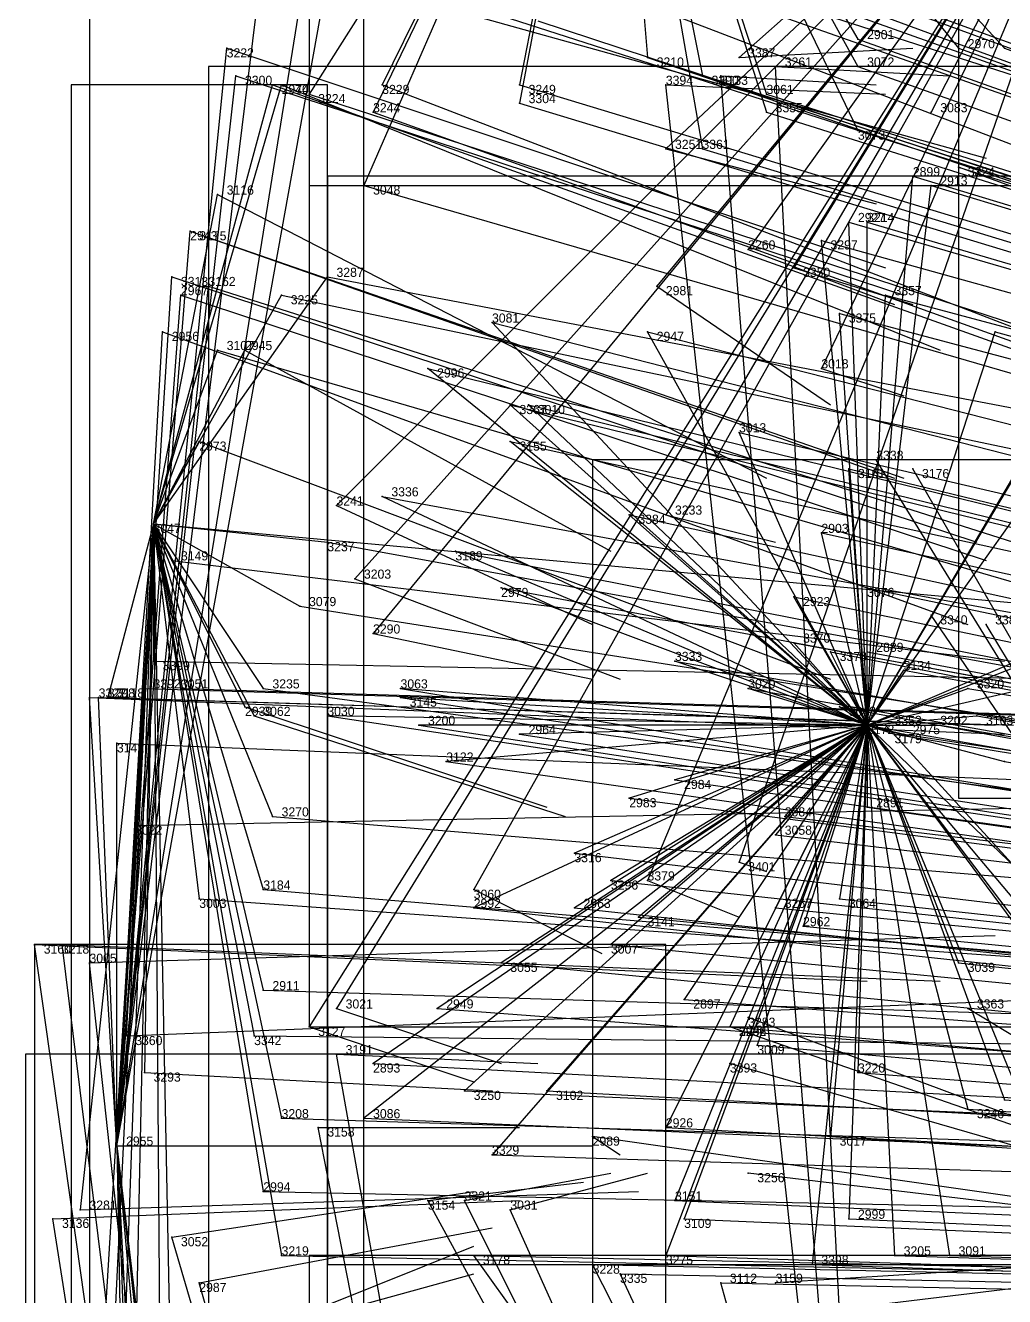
# Model space of a CAD drawing. Extents: x -0.5 to 0.59, y -0.5 to 0.59.
# Drawn here: x -0.499 to -0.392, y 0.0045 to 0.1435 of the extents above; entities that cross this region are included whole.
import ezdxf

# ---------------------------------------------------------------- set-up
doc = ezdxf.new("R2010")
doc.units = 0
for name, color, linetype in [('Clients', 3, 'CONTINUOUS'), ('Facilities', 3, 'CONTINUOUS'), ('Facilities_lines', 3, 'CONTINUOUS'), ('Min_max_boxes', 1, 'CONTINUOUS'), ('Normals', 1, 'CONTINUOUS'), ('Source_points', 5, 'CONTINUOUS'), ('Text', 3, 'CONTINUOUS')]:
    doc.layers.add(name, color=color, linetype=linetype)

msp = doc.modelspace()

# ---------------------------------------------------------------- linework, layer by layer
at = {"layer": 'Clients', "color": 5}
for p in [(-0.408, 0.142, -1.08), (-0.477, 0.141, -1.244), (-0.397, 0.141, -1.053), (-0.392, 0.141, -1.04), (-0.431, 0.14, -1.133), (-0.421, 0.14, -1.25), (-0.417, 0.139, -1.25), (-0.408, 0.139, -1.078), (-0.476, 0.138, -1.238), (-0.425, 0.138, -1.116), (-0.423, 0.138, -1.25), (-0.472, 0.137, -1.228), (-0.471, 0.137, -1.227), (-0.46, 0.137, -1.201), (-0.445, 0.137, -1.163), (-0.429, 0.137, -1.25), (-0.468, 0.136, -1.217), (-0.445, 0.135, -1.163), (-0.418, 0.136, -1.1), (-0.461, 0.134, -1.201), (-0.418, 0.134, -1.097), (-0.4, 0.134, -1.25), (-0.408, 0.132, -1.072), (-0.429, 0.13, -1.25), (-0.425, 0.13, -1.111), (-0.397, 0.128, -1.042), (-0.402, 0.127, -1.054), (-0.462, 0.126, -1.196), (-0.4, 0.126, -1.049), (-0.478, 0.125, -1.234), (-0.481, 0.121, -1.24), (-0.481, 0.121, -1.239), (-0.409, 0.122, -1.067), (-0.407, 0.122, -1.063), (-0.412, 0.12, -1.072), (-0.42, 0.119, -1.25), (-0.415, 0.117, -1.25), (-0.483, 0.116, -1.242), (-0.466, 0.116, -1.2), (-0.482, 0.114, -1.239), (-0.479, 0.115, -1.232), (-0.471, 0.114, -1.211), (-0.43, 0.115, -1.25), (-0.405, 0.114, -1.051), (-0.41, 0.112, -1.062), (-0.484, 0.11, -1.24), (-0.448, 0.111, -1.155), (-0.431, 0.11, -1.112), (-0.393, 0.11, -1.02), (-0.478, 0.108, -1.225), (-0.475, 0.108, -1.25), (-0.455, 0.106, -1.168), (-0.412, 0.106, -1.25), (-0.446, 0.102, -1.143), (-0.444, 0.102, -1.138), (-0.421, 0.099, -1.082), (-0.48, 0.098, -1.25), (-0.446, 0.098, -1.14), (-0.406, 0.096, -1.25), (-0.409, 0.095, -1.048), (-0.402, 0.095, -1.25), (-0.46, 0.092, -1.172), (-0.465, 0.091, -1.25), (-0.433, 0.09, -1.105), (-0.429, 0.09, -1.25), (-0.412, 0.088, -1.054), (-0.466, 0.087, -1.186), (-0.483, 0.085, -1.25), (-0.452, 0.086, -1.151), (-0.463, 0.083, -1.25), (-0.447, 0.082, -1.137), (-0.415, 0.081, -1.057), (-0.407, 0.082, -1.038), (-0.469, 0.08, -1.189), (-0.4, 0.079, -1.25), (-0.394, 0.078, -1.25), (-0.461, 0.077, -1.25), (-0.415, 0.076, -1.055), (-0.485, 0.074, -1.226), (-0.428, 0.074, -1.087), (-0.411, 0.075, -1.044), (-0.407, 0.075, -1.035), (-0.403, 0.073, -1.025), (-0.486, 0.071, -1.228), (-0.482, 0.071, -1.219), (-0.473, 0.071, -1.195), (-0.458, 0.071, -1.159), (-0.42, 0.071, -1.066), (-0.396, 0.071, -1.005), (-0.492, 0.07, -1.243), (-0.491, 0.07, -1.239), (-0.49, 0.07, -1.25), (-0.458, 0.07, -1.157), (-0.475, 0.069, -1.25), (-0.41, 0.069, -1.039), (-0.474, 0.068, -1.25), (-0.466, 0.068, -1.177), (-0.456, 0.067, -1.151), (-0.405, 0.067, -1.25), (-0.399, 0.067, -1.012), (-0.395, 0.068, -1.001), (-0.445, 0.066, -1.124), (-0.404, 0.066, -1.023), (-0.403, 0.066, -1.02), (-0.489, 0.065, -1.234), (-0.453, 0.063, -1.144), (-0.392, 0.063, -0.993), (-0.428, 0.061, -1.08), (-0.433, 0.059, -1.093), (-0.472, 0.057, -1.188), (-0.416, 0.057, -1.05), (-0.407, 0.058, -1.027), (-0.487, 0.056, -1.226), (-0.417, 0.055, -1.051), (-0.439, 0.053, -1.105), (-0.421, 0.052, -1.25), (-0.473, 0.049, -1.19), (-0.45, 0.049, -1.25), (-0.435, 0.05, -1.095), (-0.431, 0.05, -1.25), (-0.48, 0.048, -1.206), (-0.41, 0.048, -1.031), (-0.45, 0.047, -1.132), (-0.439, 0.047, -1.103), (-0.432, 0.046, -1.085), (-0.417, 0.047, -1.049), (-0.414, 0.045, -1.042), (-0.498, 0.043, -1.25), (-0.495, 0.043, -1.243), (-0.435, 0.043, -1.094), (-0.492, 0.041, -1.235), (-0.447, 0.041, -1.122), (-0.397, 0.041, -0.996), (-0.473, 0.038, -1.186), (-0.427, 0.037, -1.071), (-0.465, 0.036, -1.25), (-0.454, 0.036, -1.138), (-0.42, 0.035, -1.25), (-0.396, 0.036, -1.25), (-0.468, 0.034, -1.25), (-0.422, 0.034, -1.057), (-0.422, 0.034, -1.25), (-0.488, 0.033, -1.223), (-0.474, 0.033, -1.189), (-0.419, 0.032, -1.052), (-0.465, 0.031, -1.25), (-0.461, 0.03, -1.155), (-0.422, 0.03, -1.25), (-0.486, 0.029, -1.25), (-0.408, 0.029, -1.024), (-0.451, 0.027, -1.128), (-0.442, 0.027, -1.107), (-0.392, 0.026, -0.983), (-0.471, 0.024, -1.18), (-0.462, 0.024, -1.156), (-0.396, 0.025, -0.991), (-0.467, 0.023, -1.25), (-0.429, 0.023, -1.074), (-0.437, 0.022, -1.25), (-0.411, 0.022, -1.028), (-0.448, 0.02, -1.122), (-0.42, 0.018, -1.25), (-0.473, 0.016, -1.184), (-0.493, 0.014, -1.25), (-0.455, 0.015, -1.25), (-0.451, 0.015, -1.25), (-0.446, 0.014, -1.25), (-0.428, 0.015, -1.071), (-0.496, 0.013, -1.25), (-0.427, 0.013, -1.069), (-0.409, 0.013, -1.023), (-0.483, 0.011, -1.25), (-0.471, 0.009, -1.178), (-0.45, 0.009, -1.124), (-0.429, 0.009, -1.073), (-0.404, 0.009, -1.009), (-0.398, 0.009, -0.994), (-0.437, 0.008, -1.093), (-0.434, 0.007, -1.086), (-0.413, 0.008, -1.032), (-0.48, 0.006, -1.25), (-0.423, 0.006, -1.057), (-0.417, 0.006, -1.25)]:
    msp.add_point(p, dxfattribs=at)
at = {"layer": 'Facilities', "color": 3}
for p in [(-0.485, 0.089, -1.233), (-0.407, 0.067, -1.032), (-0.489, 0.021, -1.25)]:
    msp.add_point(p, dxfattribs=at)
at = {"layer": 'Facilities_lines', "color": 3}
for p, q in [((-0.435, 0.188, -1.185), (-0.468, 0.136, -1.217)), ((-0.435, 0.188, -1.185), (-0.462, 0.126, -1.196)), ((-0.435, 0.188, -1.185), (-0.461, 0.134, -1.201)), ((-0.435, 0.188, -1.185), (-0.46, 0.137, -1.201)), ((-0.435, 0.188, -1.185), (-0.445, 0.137, -1.163)), ((-0.435, 0.188, -1.185), (-0.445, 0.135, -1.163)), ((-0.435, 0.188, -1.185), (-0.418, 0.136, -1.1)), ((-0.435, 0.188, -1.185), (-0.408, 0.139, -1.078)), ((-0.435, 0.188, -1.185), (-0.408, 0.132, -1.072)), ((-0.435, 0.188, -1.185), (-0.392, 0.141, -1.04)), ((-0.435, 0.188, -1.185), (-0.408, 0.142, -1.08)), ((-0.435, 0.188, -1.185), (-0.397, 0.141, -1.053)), ((-0.435, 0.188, -1.185), (-0.431, 0.14, -1.133)), ((-0.435, 0.188, -1.185), (-0.418, 0.134, -1.097)), ((-0.435, 0.188, -1.185), (-0.425, 0.13, -1.111)), ((-0.435, 0.188, -1.185), (-0.425, 0.138, -1.116)), ((-0.489, 0.021, -1.25), (-0.463, 0.183, -1.25)), ((-0.377, 0.179, -1.25), (-0.468, 0.034, -1.25)), ((-0.377, 0.179, -1.25), (-0.465, 0.036, -1.25)), ((-0.377, 0.179, -1.25), (-0.465, 0.091, -1.25)), ((-0.377, 0.179, -1.25), (-0.463, 0.083, -1.25)), ((-0.377, 0.179, -1.25), (-0.461, 0.077, -1.25)), ((-0.377, 0.179, -1.25), (-0.45, 0.049, -1.25)), ((-0.377, 0.179, -1.25), (-0.431, 0.05, -1.25)), ((-0.377, 0.179, -1.25), (-0.43, 0.115, -1.25)), ((-0.377, 0.179, -1.25), (-0.429, 0.09, -1.25)), ((-0.377, 0.179, -1.25), (-0.429, 0.13, -1.25)), ((-0.377, 0.179, -1.25), (-0.421, 0.14, -1.25)), ((-0.377, 0.179, -1.25), (-0.421, 0.052, -1.25)), ((-0.377, 0.179, -1.25), (-0.42, 0.119, -1.25)), ((-0.377, 0.179, -1.25), (-0.415, 0.117, -1.25)), ((-0.377, 0.179, -1.25), (-0.412, 0.106, -1.25)), ((-0.377, 0.179, -1.25), (-0.4, 0.134, -1.25)), ((-0.489, 0.021, -1.25), (-0.462, 0.171, -1.25)), ((-0.489, 0.021, -1.25), (-0.473, 0.151, -1.242)), ((-0.489, 0.021, -1.25), (-0.477, 0.141, -1.244)), ((-0.406, -0.075, -1.25), (-0.417, 0.139, -1.25)), ((-0.489, 0.021, -1.25), (-0.476, 0.138, -1.238)), ((-0.406, -0.075, -1.25), (-0.423, 0.138, -1.25)), ((-0.485, 0.089, -1.233), (-0.472, 0.137, -1.228)), ((-0.485, 0.089, -1.233), (-0.471, 0.137, -1.227)), ((-0.406, -0.075, -1.25), (-0.429, 0.137, -1.25)), ((-0.342, 0.108, -0.897), (-0.397, 0.128, -1.042)), ((-0.407, 0.067, -1.032), (-0.402, 0.127, -1.054)), ((-0.407, 0.067, -1.032), (-0.4, 0.126, -1.049)), ((-0.485, 0.089, -1.233), (-0.478, 0.125, -1.234)), ((-0.489, 0.021, -1.25), (-0.481, 0.121, -1.24)), ((-0.489, 0.021, -1.25), (-0.481, 0.121, -1.239)), ((-0.407, 0.067, -1.032), (-0.409, 0.122, -1.067)), ((-0.407, 0.067, -1.032), (-0.407, 0.122, -1.063)), ((-0.407, 0.067, -1.032), (-0.412, 0.12, -1.072)), ((-0.489, 0.021, -1.25), (-0.483, 0.116, -1.242)), ((-0.485, 0.089, -1.233), (-0.466, 0.116, -1.2)), ((-0.489, 0.021, -1.25), (-0.479, 0.115, -1.232)), ((-0.489, 0.021, -1.25), (-0.482, 0.114, -1.239)), ((-0.485, 0.089, -1.233), (-0.471, 0.114, -1.211)), ((-0.407, 0.067, -1.032), (-0.405, 0.114, -1.051)), ((-0.407, 0.067, -1.032), (-0.41, 0.112, -1.062)), ((-0.489, 0.021, -1.25), (-0.484, 0.11, -1.24)), ((-0.407, 0.067, -1.032), (-0.448, 0.111, -1.155)), ((-0.407, 0.067, -1.032), (-0.431, 0.11, -1.112)), ((-0.407, 0.067, -1.032), (-0.393, 0.11, -1.02)), ((-0.485, 0.089, -1.233), (-0.475, 0.108, -1.25)), ((-0.485, 0.089, -1.233), (-0.478, 0.108, -1.225)), ((-0.407, 0.067, -1.032), (-0.455, 0.106, -1.168)), ((-0.407, 0.067, -1.032), (-0.446, 0.102, -1.143)), ((-0.407, 0.067, -1.032), (-0.444, 0.102, -1.138)), ((-0.407, 0.067, -1.032), (-0.387, 0.101, -1)), ((-0.407, 0.067, -1.032), (-0.421, 0.099, -1.082)), ((-0.407, 0.067, -1.032), (-0.388, 0.099, -1)), ((-0.485, 0.089, -1.233), (-0.48, 0.098, -1.25)), ((-0.407, 0.067, -1.032), (-0.446, 0.098, -1.14)), ((-0.407, 0.067, -1.032), (-0.385, 0.098, -0.992)), ((-0.353, 0.01, -1.25), (-0.406, 0.096, -1.25)), ((-0.407, 0.067, -1.032), (-0.409, 0.095, -1.048)), ((-0.353, 0.01, -1.25), (-0.402, 0.095, -1.25)), ((-0.407, 0.067, -1.032), (-0.46, 0.092, -1.172)), ((-0.485, 0.089, -1.233), (-0.494, -0.058, -1.243)), ((-0.485, 0.089, -1.233), (-0.493, -0.075, -1.246)), ((-0.485, 0.089, -1.233), (-0.493, 0.014, -1.25)), ((-0.485, 0.089, -1.233), (-0.49, -0.053, -1.232)), ((-0.485, 0.089, -1.233), (-0.49, 0.07, -1.25)), ((-0.485, 0.089, -1.233), (-0.488, -0.049, -1.227)), ((-0.485, 0.089, -1.233), (-0.488, 0.033, -1.223)), ((-0.485, 0.089, -1.233), (-0.487, 0.056, -1.226)), ((-0.485, 0.089, -1.233), (-0.486, 0.029, -1.25)), ((-0.485, 0.089, -1.233), (-0.482, -0.062, -1.214)), ((-0.485, 0.089, -1.233), (-0.484, -0.042, -1.216)), ((-0.485, 0.089, -1.233), (-0.48, 0.048, -1.206)), ((-0.485, 0.089, -1.233), (-0.475, 0.069, -1.25)), ((-0.485, 0.089, -1.233), (-0.473, 0.038, -1.186)), ((-0.485, 0.089, -1.233), (-0.473, 0.016, -1.184)), ((-0.485, 0.089, -1.233), (-0.482, 0.071, -1.219)), ((-0.485, 0.089, -1.233), (-0.474, 0.068, -1.25)), ((-0.485, 0.089, -1.233), (-0.469, 0.08, -1.189)), ((-0.485, 0.089, -1.233), (-0.483, 0.085, -1.25)), ((-0.485, 0.089, -1.233), (-0.473, 0.049, -1.19)), ((-0.485, 0.089, -1.233), (-0.471, 0.024, -1.18)), ((-0.485, 0.089, -1.233), (-0.471, 0.009, -1.178)), ((-0.485, 0.089, -1.233), (-0.473, 0.071, -1.195)), ((-0.485, 0.089, -1.233), (-0.466, 0.087, -1.186)), ((-0.485, 0.089, -1.233), (-0.472, 0.057, -1.188)), ((-0.485, 0.089, -1.233), (-0.474, 0.033, -1.189)), ((-0.485, 0.089, -1.233), (-0.485, 0.074, -1.226)), ((-0.407, 0.067, -1.032), (-0.433, 0.09, -1.105)), ((-0.407, 0.067, -1.032), (-0.412, 0.088, -1.054)), ((-0.407, 0.067, -1.032), (-0.452, 0.086, -1.151)), ((-0.407, 0.067, -1.032), (-0.447, 0.082, -1.137)), ((-0.407, 0.067, -1.032), (-0.415, 0.081, -1.057)), ((-0.407, 0.067, -1.032), (-0.407, 0.082, -1.038)), ((-0.353, 0.01, -1.25), (-0.4, 0.079, -1.25)), ((-0.353, 0.01, -1.25), (-0.394, 0.078, -1.25)), ((-0.407, 0.067, -1.032), (-0.415, 0.076, -1.055)), ((-0.407, 0.067, -1.032), (-0.384, 0.076, -0.978)), ((-0.407, 0.067, -1.032), (-0.386, 0.076, -0.983)), ((-0.407, 0.067, -1.032), (-0.428, 0.074, -1.087)), ((-0.407, 0.067, -1.032), (-0.411, 0.075, -1.044)), ((-0.407, 0.067, -1.032), (-0.407, 0.075, -1.035)), ((-0.407, 0.067, -1.032), (-0.381, 0.073, -0.969)), ((-0.407, 0.067, -1.032), (-0.403, 0.073, -1.025)), ((-0.489, 0.021, -1.25), (-0.486, 0.071, -1.228)), ((-0.407, 0.067, -1.032), (-0.458, 0.071, -1.159)), ((-0.407, 0.067, -1.032), (-0.42, 0.071, -1.066)), ((-0.407, 0.067, -1.032), (-0.396, 0.071, -1.005)), ((-0.489, 0.021, -1.25), (-0.492, 0.07, -1.243)), ((-0.489, 0.021, -1.25), (-0.491, 0.07, -1.239)), ((-0.407, 0.067, -1.032), (-0.458, 0.07, -1.157)), ((-0.407, 0.067, -1.032), (-0.41, 0.069, -1.039)), ((-0.407, 0.067, -1.032), (-0.466, 0.068, -1.177)), ((-0.407, 0.067, -1.032), (-0.462, 0.024, -1.156)), ((-0.407, 0.067, -1.032), (-0.461, 0.03, -1.155)), ((-0.407, 0.067, -1.032), (-0.456, 0.067, -1.151)), ((-0.407, 0.067, -1.032), (-0.454, 0.036, -1.138)), ((-0.407, 0.067, -1.032), (-0.453, 0.063, -1.144)), ((-0.407, 0.067, -1.032), (-0.451, 0.027, -1.128)), ((-0.407, 0.067, -1.032), (-0.45, 0.047, -1.132)), ((-0.407, 0.067, -1.032), (-0.448, 0.02, -1.122)), ((-0.407, 0.067, -1.032), (-0.447, 0.041, -1.122)), ((-0.407, 0.067, -1.032), (-0.445, 0.066, -1.124)), ((-0.407, 0.067, -1.032), (-0.442, 0.027, -1.107)), ((-0.407, 0.067, -1.032), (-0.439, 0.047, -1.103)), ((-0.407, 0.067, -1.032), (-0.439, 0.053, -1.105)), ((-0.407, 0.067, -1.032), (-0.435, 0.043, -1.094)), ((-0.407, 0.067, -1.032), (-0.435, 0.05, -1.095)), ((-0.407, 0.067, -1.032), (-0.433, 0.059, -1.093)), ((-0.407, 0.067, -1.032), (-0.432, 0.046, -1.085)), ((-0.407, 0.067, -1.032), (-0.429, 0.023, -1.074)), ((-0.407, 0.067, -1.032), (-0.429, 0.009, -1.073)), ((-0.407, 0.067, -1.032), (-0.428, 0.061, -1.08)), ((-0.407, 0.067, -1.032), (-0.428, 0.015, -1.071)), ((-0.407, 0.067, -1.032), (-0.427, 0.037, -1.071)), ((-0.407, 0.067, -1.032), (-0.427, 0.013, -1.069)), ((-0.407, 0.067, -1.032), (-0.422, 0.034, -1.057)), ((-0.407, 0.067, -1.032), (-0.419, 0.032, -1.052)), ((-0.407, 0.067, -1.032), (-0.417, 0.055, -1.051)), ((-0.407, 0.067, -1.032), (-0.417, 0.047, -1.049)), ((-0.407, 0.067, -1.032), (-0.416, 0.057, -1.05)), ((-0.407, 0.067, -1.032), (-0.414, 0.045, -1.042)), ((-0.407, 0.067, -1.032), (-0.413, 0.008, -1.032)), ((-0.407, 0.067, -1.032), (-0.411, 0.022, -1.028)), ((-0.407, 0.067, -1.032), (-0.41, 0.048, -1.031)), ((-0.407, 0.067, -1.032), (-0.409, 0.013, -1.023)), ((-0.407, 0.067, -1.032), (-0.408, 0.029, -1.024)), ((-0.407, 0.067, -1.032), (-0.395, 0.068, -1.001)), ((-0.407, 0.067, -1.032), (-0.384, 0.011, -0.961)), ((-0.407, 0.067, -1.032), (-0.398, 0.009, -0.994)), ((-0.407, 0.067, -1.032), (-0.407, 0.058, -1.027)), ((-0.407, 0.067, -1.032), (-0.379, 0.03, -0.951)), ((-0.407, 0.067, -1.032), (-0.403, 0.066, -1.02)), ((-0.407, 0.067, -1.032), (-0.392, 0.026, -0.983)), ((-0.407, 0.067, -1.032), (-0.397, 0.041, -0.996)), ((-0.407, 0.067, -1.032), (-0.381, 0.042, -0.958)), ((-0.407, 0.067, -1.032), (-0.404, 0.066, -1.023)), ((-0.407, 0.067, -1.032), (-0.392, 0.063, -0.993)), ((-0.407, 0.067, -1.032), (-0.399, 0.067, -1.012)), ((-0.407, 0.067, -1.032), (-0.404, 0.009, -1.009)), ((-0.407, 0.067, -1.032), (-0.396, 0.025, -0.991)), ((-0.407, 0.067, -1.032), (-0.386, 0.042, -0.97)), ((-0.407, 0.067, -1.032), (-0.373, 0.021, -0.933)), ((-0.353, 0.01, -1.25), (-0.405, 0.067, -1.25)), ((-0.489, 0.021, -1.25), (-0.489, 0.065, -1.234)), ((-0.473, -0.134, -1.229), (-0.498, 0.043, -1.25)), ((-0.473, -0.134, -1.229), (-0.495, 0.043, -1.243)), ((-0.473, -0.134, -1.229), (-0.492, 0.041, -1.235)), ((-0.353, 0.01, -1.25), (-0.42, 0.035, -1.25)), ((-0.353, 0.01, -1.25), (-0.396, 0.036, -1.25)), ((-0.353, 0.01, -1.25), (-0.422, 0.034, -1.25)), ((-0.428, -0.177, -1.25), (-0.465, 0.031, -1.25)), ((-0.353, 0.01, -1.25), (-0.422, 0.03, -1.25)), ((-0.428, -0.177, -1.25), (-0.467, 0.023, -1.25)), ((-0.489, 0.021, -1.25), (-0.466, -0.174, -1.25)), ((-0.489, 0.021, -1.25), (-0.466, -0.177, -1.25)), ((-0.489, 0.021, -1.25), (-0.487, -0.092, -1.239)), ((-0.489, 0.021, -1.25), (-0.469, -0.162, -1.25)), ((-0.489, 0.021, -1.25), (-0.482, -0.117, -1.241)), ((-0.489, 0.021, -1.25), (-0.484, -0.117, -1.25)), ((-0.489, 0.021, -1.25), (-0.484, -0.112, -1.242)), ((-0.489, 0.021, -1.25), (-0.475, -0.134, -1.233)), ((-0.353, 0.01, -1.25), (-0.437, 0.022, -1.25)), ((-0.353, 0.01, -1.25), (-0.42, 0.018, -1.25)), ((-0.406, -0.075, -1.25), (-0.455, 0.015, -1.25)), ((-0.406, -0.075, -1.25), (-0.451, 0.015, -1.25)), ((-0.406, -0.075, -1.25), (-0.446, 0.014, -1.25)), ((-0.473, -0.134, -1.229), (-0.496, 0.013, -1.25)), ((-0.428, -0.177, -1.25), (-0.483, 0.011, -1.25)), ((-0.353, 0.01, -1.25), (-0.419, 0.002, -1.25)), ((-0.353, 0.01, -1.25), (-0.417, 0.006, -1.25)), ((-0.407, -0.051, -1.025), (-0.45, 0.009, -1.124)), ((-0.407, -0.051, -1.025), (-0.437, 0.008, -1.093)), ((-0.407, -0.051, -1.025), (-0.434, 0.007, -1.086)), ((-0.428, -0.177, -1.25), (-0.48, 0.006, -1.25)), ((-0.407, -0.051, -1.025), (-0.423, 0.006, -1.057))]:
    msp.add_line(p, q, dxfattribs=at)
at = {"layer": 'Min_max_boxes', "color": 1}
for p, q in [((-0.468, 0.295, -1.25), (-0.468, 0.034, -1.25)), ((-0.468, 0.295, -1.25), (-0.468, 0.034, -1.25)), ((-0.468, 0.233, -1.227), (-0.468, 0.126, -1.227)), ((-0.468, 0.233, -1.04), (-0.468, 0.126, -1.04)), ((-0.492, 0.183, -1.25), (-0.492, -0.177, -1.25)), ((-0.492, 0.183, -1.228), (-0.492, -0.177, -1.228)), ((-0.462, -0.177, -1.25), (-0.462, 0.183, -1.25)), ((-0.462, -0.177, -1.228), (-0.462, 0.183, -1.228)), ((-0.397, 0.149, -1.046), (-0.397, 0.059, -1.046)), ((-0.397, 0.149, -0.728), (-0.397, 0.059, -0.728)), ((-0.237, 0.139, -1.25), (-0.479, 0.139, -1.25)), ((-0.479, 0.139, -1.25), (-0.479, -0.196, -1.25)), ((-0.237, 0.139, -1.25), (-0.479, 0.139, -1.25)), ((-0.479, 0.139, -1.25), (-0.479, -0.196, -1.25)), ((-0.479, 0.139, -1.25), (-0.479, 0.139, -1.25)), ((-0.466, 0.137, -1.25), (-0.494, 0.137, -1.25)), ((-0.494, 0.137, -1.25), (-0.494, -0.075, -1.25)), ((-0.466, 0.137, -1.178), (-0.494, 0.137, -1.178)), ((-0.494, 0.137, -1.178), (-0.494, -0.075, -1.178)), ((-0.494, 0.137, -1.25), (-0.494, 0.137, -1.178)), ((-0.466, -0.075, -1.25), (-0.466, 0.137, -1.25)), ((-0.466, -0.075, -1.178), (-0.466, 0.137, -1.178)), ((-0.466, 0.137, -1.25), (-0.466, 0.137, -1.178)), ((-0.373, 0.127, -1.177), (-0.466, 0.127, -1.177)), ((-0.466, 0.127, -1.177), (-0.466, 0.008, -1.177)), ((-0.373, 0.127, -0.933), (-0.466, 0.127, -0.933)), ((-0.466, 0.127, -0.933), (-0.466, 0.008, -0.933)), ((-0.466, 0.127, -1.177), (-0.466, 0.127, -0.933)), ((-0.468, 0.126, -1.227), (-0.379, 0.126, -1.227)), ((-0.468, 0.126, -1.04), (-0.379, 0.126, -1.04)), ((-0.468, 0.126, -1.227), (-0.468, 0.126, -1.04)), ((-0.185, 0.096, -1.25), (-0.437, 0.096, -1.25)), ((-0.437, 0.096, -1.25), (-0.437, -0.188, -1.25)), ((-0.185, 0.096, -1.25), (-0.437, 0.096, -1.25)), ((-0.437, 0.096, -1.25), (-0.437, -0.188, -1.25)), ((-0.437, 0.096, -1.25), (-0.437, 0.096, -1.25)), ((-0.397, 0.059, -1.046), (-0.268, 0.059, -1.046)), ((-0.397, 0.059, -0.728), (-0.268, 0.059, -0.728)), ((-0.397, 0.059, -1.046), (-0.397, 0.059, -0.728)), ((-0.429, 0.043, -1.25), (-0.498, 0.043, -1.25)), ((-0.498, 0.043, -1.25), (-0.498, -0.243, -1.25)), ((-0.429, 0.043, -1.184), (-0.498, 0.043, -1.184)), ((-0.498, 0.043, -1.184), (-0.498, -0.243, -1.184)), ((-0.498, 0.043, -1.25), (-0.498, 0.043, -1.184)), ((-0.429, -0.243, -1.25), (-0.429, 0.043, -1.25)), ((-0.429, -0.243, -1.184), (-0.429, 0.043, -1.184)), ((-0.429, 0.043, -1.25), (-0.429, 0.043, -1.184)), ((-0.468, 0.034, -1.25), (-0.24, 0.034, -1.25)), ((-0.468, 0.034, -1.25), (-0.24, 0.034, -1.25)), ((-0.468, 0.034, -1.25), (-0.468, 0.034, -1.25)), ((-0.373, 0.031, -1.25), (-0.499, 0.031, -1.25)), ((-0.499, 0.031, -1.25), (-0.499, -0.3, -1.25)), ((-0.373, 0.031, -1.237), (-0.499, 0.031, -1.237)), ((-0.499, 0.031, -1.237), (-0.499, -0.3, -1.237)), ((-0.499, 0.031, -1.25), (-0.499, 0.031, -1.237)), ((-0.352, 0.009, -1.178), (-0.468, 0.009, -1.178)), ((-0.468, 0.009, -1.178), (-0.468, -0.109, -1.178)), ((-0.352, 0.009, -0.881), (-0.468, 0.009, -0.881)), ((-0.468, 0.009, -0.881), (-0.468, -0.109, -0.881)), ((-0.468, 0.009, -1.178), (-0.468, 0.009, -0.881)), ((-0.466, 0.008, -1.177), (-0.373, 0.008, -1.177)), ((-0.466, 0.008, -0.933), (-0.373, 0.008, -0.933)), ((-0.466, 0.008, -1.177), (-0.466, 0.008, -0.933))]:
    msp.add_line(p, q, dxfattribs=at)
at = {"layer": 'Normals', "color": 1}
for p, q in [((-0.456, 0.159, -1.208), (-0.363, 0.129, -1.229)), ((-0.463, 0.158, -1.222), (-0.369, 0.122, -1.219)), ((-0.449, 0.156, -1.188), (-0.361, 0.125, -1.225)), ((-0.431, 0.156, -1.145), (-0.343, 0.124, -1.182)), ((-0.424, 0.153, -1.128), (-0.337, 0.121, -1.165)), ((-0.47, 0.152, -1.234), (-0.38, 0.123, -1.199)), ((-0.429, 0.152, -1.139), (-0.342, 0.121, -1.175)), ((-0.473, 0.151, -1.242), (-0.394, 0.129, -1.185)), ((-0.412, 0.147, -1.094), (-0.325, 0.115, -1.131)), ((-0.443, 0.144, -1.165), (-0.355, 0.115, -1.202)), ((-0.408, 0.142, -1.08), (-0.321, 0.111, -1.118)), ((-0.477, 0.141, -1.244), (-0.405, 0.117, -1.18)), ((-0.421, 0.14, -1.25), (-0.402, 0.141, -1.152)), ((-0.397, 0.141, -1.053), (-0.31, 0.11, -1.091)), ((-0.392, 0.141, -1.04), (-0.304, 0.109, -1.078)), ((-0.431, 0.14, -1.133), (-0.343, 0.11, -1.169)), ((-0.417, 0.139, -1.25), (-0.398, 0.138, -1.152)), ((-0.408, 0.139, -1.078), (-0.321, 0.108, -1.116)), ((-0.476, 0.138, -1.238), (-0.403, 0.114, -1.174)), ((-0.425, 0.138, -1.116), (-0.336, 0.109, -1.153)), ((-0.423, 0.138, -1.25), (-0.406, 0.137, -1.152)), ((-0.472, 0.137, -1.228), (-0.388, 0.107, -1.183)), ((-0.471, 0.137, -1.227), (-0.399, 0.108, -1.164)), ((-0.46, 0.137, -1.201), (-0.369, 0.102, -1.22)), ((-0.445, 0.137, -1.163), (-0.356, 0.11, -1.2)), ((-0.429, 0.137, -1.25), (-0.405, 0.136, -1.153)), ((-0.468, 0.136, -1.217), (-0.373, 0.105, -1.227)), ((-0.445, 0.135, -1.163), (-0.356, 0.108, -1.2)), ((-0.418, 0.136, -1.1), (-0.33, 0.108, -1.137)), ((-0.461, 0.134, -1.201), (-0.369, 0.101, -1.22)), ((-0.418, 0.134, -1.097), (-0.329, 0.106, -1.134)), ((-0.4, 0.134, -1.25), (-0.4, 0.134, -1.15)), ((-0.408, 0.132, -1.072), (-0.32, 0.104, -1.11)), ((-0.429, 0.13, -1.25), (-0.406, 0.124, -1.153)), ((-0.425, 0.13, -1.111), (-0.336, 0.103, -1.148)), ((-0.397, 0.128, -1.042), (-0.308, 0.1, -1.079)), ((-0.402, 0.127, -1.054), (-0.313, 0.1, -1.092)), ((-0.462, 0.126, -1.196), (-0.369, 0.099, -1.223)), ((-0.4, 0.126, -1.049), (-0.311, 0.099, -1.087)), ((-0.478, 0.125, -1.234), (-0.418, 0.094, -1.161)), ((-0.481, 0.121, -1.24), (-0.404, 0.094, -1.183)), ((-0.481, 0.121, -1.239), (-0.403, 0.094, -1.181)), ((-0.409, 0.122, -1.067), (-0.32, 0.096, -1.105)), ((-0.407, 0.122, -1.063), (-0.319, 0.096, -1.101)), ((-0.412, 0.12, -1.072), (-0.322, 0.095, -1.109)), ((-0.42, 0.119, -1.25), (-0.404, 0.113, -1.152)), ((-0.415, 0.117, -1.25), (-0.402, 0.113, -1.151)), ((-0.483, 0.116, -1.242), (-0.395, 0.087, -1.204)), ((-0.466, 0.116, -1.2), (-0.372, 0.098, -1.229)), ((-0.482, 0.114, -1.239), (-0.394, 0.085, -1.2)), ((-0.479, 0.115, -1.232), (-0.391, 0.087, -1.194)), ((-0.471, 0.114, -1.211), (-0.376, 0.094, -1.234)), ((-0.43, 0.115, -1.25), (-0.411, 0.102, -1.153)), ((-0.405, 0.114, -1.051), (-0.315, 0.09, -1.089)), ((-0.41, 0.112, -1.062), (-0.32, 0.088, -1.1)), ((-0.484, 0.11, -1.24), (-0.396, 0.078, -1.203)), ((-0.448, 0.111, -1.155), (-0.358, 0.088, -1.192)), ((-0.431, 0.11, -1.112), (-0.341, 0.087, -1.149)), ((-0.393, 0.11, -1.02), (-0.303, 0.085, -1.057)), ((-0.478, 0.108, -1.225), (-0.382, 0.08, -1.229)), ((-0.475, 0.108, -1.25), (-0.435, 0.086, -1.161)), ((-0.455, 0.106, -1.168), (-0.365, 0.084, -1.205)), ((-0.412, 0.106, -1.25), (-0.403, 0.103, -1.15)), ((-0.446, 0.102, -1.143), (-0.356, 0.08, -1.181)), ((-0.444, 0.102, -1.138), (-0.354, 0.08, -1.176)), ((-0.421, 0.099, -1.082), (-0.331, 0.078, -1.119)), ((-0.48, 0.098, -1.25), (-0.411, 0.072, -1.183)), ((-0.446, 0.098, -1.14), (-0.355, 0.078, -1.178)), ((-0.406, 0.096, -1.25), (-0.406, 0.096, -1.15)), ((-0.409, 0.095, -1.048), (-0.318, 0.073, -1.085)), ((-0.402, 0.095, -1.25), (-0.402, 0.095, -1.15)), ((-0.46, 0.092, -1.172), (-0.368, 0.075, -1.209)), ((-0.465, 0.091, -1.25), (-0.437, 0.078, -1.155)), ((-0.485, 0.089, -1.233), (-0.387, 0.08, -1.246)), ((-0.433, 0.09, -1.105), (-0.342, 0.07, -1.142)), ((-0.429, 0.09, -1.25), (-0.417, 0.087, -1.151)), ((-0.412, 0.088, -1.054), (-0.321, 0.068, -1.09)), ((-0.466, 0.087, -1.186), (-0.373, 0.07, -1.218)), ((-0.483, 0.085, -1.25), (-0.392, 0.074, -1.21)), ((-0.452, 0.086, -1.151), (-0.361, 0.068, -1.188)), ((-0.463, 0.083, -1.25), (-0.434, 0.072, -1.155)), ((-0.447, 0.082, -1.137), (-0.356, 0.065, -1.174)), ((-0.415, 0.081, -1.057), (-0.324, 0.062, -1.093)), ((-0.407, 0.082, -1.038), (-0.316, 0.063, -1.075)), ((-0.469, 0.08, -1.189), (-0.374, 0.065, -1.218)), ((-0.4, 0.079, -1.25), (-0.4, 0.079, -1.15)), ((-0.394, 0.078, -1.25), (-0.394, 0.078, -1.15)), ((-0.461, 0.077, -1.25), (-0.437, 0.072, -1.153)), ((-0.415, 0.076, -1.055), (-0.323, 0.059, -1.091)), ((-0.485, 0.074, -1.226), (-0.385, 0.072, -1.233)), ((-0.428, 0.074, -1.087), (-0.337, 0.058, -1.124)), ((-0.411, 0.075, -1.044), (-0.319, 0.057, -1.08)), ((-0.407, 0.075, -1.035), (-0.316, 0.058, -1.072)), ((-0.403, 0.073, -1.025), (-0.312, 0.056, -1.062)), ((-0.486, 0.071, -1.228), (-0.387, 0.068, -1.238)), ((-0.482, 0.071, -1.219), (-0.384, 0.068, -1.235)), ((-0.473, 0.071, -1.195), (-0.377, 0.058, -1.222)), ((-0.458, 0.071, -1.159), (-0.367, 0.056, -1.197)), ((-0.42, 0.071, -1.066), (-0.329, 0.055, -1.102)), ((-0.396, 0.071, -1.005), (-0.305, 0.056, -1.043)), ((-0.492, 0.07, -1.243), (-0.392, 0.066, -1.234)), ((-0.491, 0.07, -1.239), (-0.391, 0.067, -1.247)), ((-0.49, 0.07, -1.25), (-0.393, 0.067, -1.223)), ((-0.458, 0.07, -1.157), (-0.366, 0.056, -1.194)), ((-0.475, 0.069, -1.25), (-0.442, 0.058, -1.156)), ((-0.41, 0.069, -1.039), (-0.318, 0.052, -1.076)), ((-0.474, 0.068, -1.25), (-0.44, 0.057, -1.156)), ((-0.466, 0.068, -1.177), (-0.373, 0.054, -1.212)), ((-0.456, 0.067, -1.151), (-0.364, 0.053, -1.188)), ((-0.407, 0.067, -1.032), (-0.316, 0.051, -1.069)), ((-0.405, 0.067, -1.25), (-0.405, 0.067, -1.15)), ((-0.399, 0.067, -1.012), (-0.308, 0.052, -1.05)), ((-0.395, 0.068, -1.001), (-0.303, 0.052, -1.039)), ((-0.445, 0.066, -1.124), (-0.353, 0.052, -1.162)), ((-0.404, 0.066, -1.023), (-0.313, 0.051, -1.061)), ((-0.403, 0.066, -1.02), (-0.311, 0.052, -1.058)), ((-0.489, 0.065, -1.234), (-0.39, 0.061, -1.247)), ((-0.453, 0.063, -1.144), (-0.361, 0.05, -1.181)), ((-0.392, 0.063, -0.993), (-0.301, 0.048, -1.03)), ((-0.428, 0.061, -1.08), (-0.335, 0.048, -1.117)), ((-0.433, 0.059, -1.093), (-0.341, 0.047, -1.13)), ((-0.487, 0.056, -1.226), (-0.387, 0.058, -1.231)), ((-0.472, 0.057, -1.188), (-0.375, 0.049, -1.213)), ((-0.416, 0.057, -1.05), (-0.324, 0.046, -1.087)), ((-0.407, 0.058, -1.027), (-0.315, 0.045, -1.065)), ((-0.417, 0.055, -1.051), (-0.325, 0.044, -1.088)), ((-0.439, 0.053, -1.105), (-0.347, 0.042, -1.142)), ((-0.421, 0.052, -1.25), (-0.418, 0.051, -1.15)), ((-0.473, 0.049, -1.19), (-0.377, 0.041, -1.214)), ((-0.45, 0.049, -1.25), (-0.436, 0.042, -1.151)), ((-0.435, 0.05, -1.095), (-0.343, 0.04, -1.132)), ((-0.431, 0.05, -1.25), (-0.421, 0.046, -1.151)), ((-0.48, 0.048, -1.206), (-0.382, 0.041, -1.224)), ((-0.41, 0.048, -1.031), (-0.318, 0.038, -1.069)), ((-0.45, 0.047, -1.132), (-0.358, 0.037, -1.169)), ((-0.439, 0.047, -1.103), (-0.346, 0.037, -1.14)), ((-0.432, 0.046, -1.085), (-0.339, 0.037, -1.123)), ((-0.417, 0.047, -1.049), (-0.325, 0.038, -1.086)), ((-0.414, 0.045, -1.042), (-0.322, 0.036, -1.079)), ((-0.492, 0.041, -1.235), (-0.393, 0.044, -1.224)), ((-0.498, 0.043, -1.25), (-0.407, 0.039, -1.208)), ((-0.495, 0.043, -1.243), (-0.399, 0.039, -1.216)), ((-0.435, 0.043, -1.094), (-0.343, 0.034, -1.131)), ((-0.447, 0.041, -1.122), (-0.354, 0.032, -1.159)), ((-0.397, 0.041, -0.996), (-0.305, 0.031, -1.035)), ((-0.473, 0.038, -1.186), (-0.376, 0.035, -1.213)), ((-0.488, 0.033, -1.223), (-0.388, 0.037, -1.225)), ((-0.427, 0.037, -1.071), (-0.335, 0.03, -1.109)), ((-0.465, 0.036, -1.25), (-0.447, 0.03, -1.152)), ((-0.454, 0.036, -1.138), (-0.361, 0.029, -1.175)), ((-0.42, 0.035, -1.25), (-0.42, 0.035, -1.15)), ((-0.396, 0.036, -1.25), (-0.396, 0.036, -1.15)), ((-0.468, 0.034, -1.25), (-0.45, 0.028, -1.152)), ((-0.422, 0.034, -1.25), (-0.422, 0.034, -1.15)), ((-0.422, 0.034, -1.057), (-0.329, 0.026, -1.095)), ((-0.474, 0.033, -1.189), (-0.377, 0.032, -1.212)), ((-0.419, 0.032, -1.052), (-0.327, 0.024, -1.089)), ((-0.465, 0.031, -1.25), (-0.443, 0.03, -1.152)), ((-0.461, 0.03, -1.155), (-0.368, 0.025, -1.192)), ((-0.422, 0.03, -1.25), (-0.422, 0.03, -1.15)), ((-0.486, 0.029, -1.25), (-0.448, 0.027, -1.158)), ((-0.408, 0.029, -1.024), (-0.316, 0.022, -1.062)), ((-0.451, 0.027, -1.128), (-0.358, 0.023, -1.165)), ((-0.442, 0.027, -1.107), (-0.349, 0.022, -1.143)), ((-0.392, 0.026, -0.983), (-0.3, 0.02, -1.02)), ((-0.471, 0.024, -1.18), (-0.376, 0.021, -1.21)), ((-0.462, 0.024, -1.156), (-0.369, 0.02, -1.193)), ((-0.396, 0.025, -0.991), (-0.303, 0.019, -1.028)), ((-0.467, 0.023, -1.25), (-0.445, 0.023, -1.152)), ((-0.429, 0.023, -1.074), (-0.337, 0.018, -1.112)), ((-0.489, 0.021, -1.25), (-0.437, 0.021, -1.165)), ((-0.437, 0.022, -1.25), (-0.434, 0.02, -1.15)), ((-0.411, 0.022, -1.028), (-0.318, 0.016, -1.066)), ((-0.448, 0.02, -1.122), (-0.355, 0.017, -1.158)), ((-0.455, 0.015, -1.25), (-0.438, 0.017, -1.151)), ((-0.451, 0.015, -1.25), (-0.435, 0.018, -1.151)), ((-0.446, 0.014, -1.25), (-0.431, 0.018, -1.151)), ((-0.42, 0.018, -1.25), (-0.42, 0.018, -1.15)), ((-0.493, 0.014, -1.25), (-0.432, 0.016, -1.171)), ((-0.483, 0.011, -1.25), (-0.45, 0.016, -1.156)), ((-0.473, 0.016, -1.184), (-0.377, 0.014, -1.21)), ((-0.496, 0.013, -1.25), (-0.445, 0.015, -1.164)), ((-0.428, 0.015, -1.071), (-0.335, 0.011, -1.108)), ((-0.427, 0.013, -1.069), (-0.335, 0.009, -1.106)), ((-0.409, 0.013, -1.023), (-0.316, 0.009, -1.061)), ((-0.48, 0.006, -1.25), (-0.448, 0.012, -1.155)), ((-0.475, 0, -1.25), (-0.45, 0.01, -1.154)), ((-0.471, 0.009, -1.178), (-0.377, 0.007, -1.21)), ((-0.45, 0.009, -1.124), (-0.357, 0.007, -1.161)), ((-0.429, 0.009, -1.073), (-0.337, 0.006, -1.111)), ((-0.404, 0.009, -1.009), (-0.311, 0.006, -1.046)), ((-0.398, 0.009, -0.994), (-0.305, 0.006, -1.031)), ((-0.479, -0.001, -1.25), (-0.45, 0.007, -1.155)), ((-0.437, 0.008, -1.093), (-0.344, 0.006, -1.13)), ((-0.434, 0.007, -1.086), (-0.341, 0.005, -1.123)), ((-0.413, 0.008, -1.032), (-0.32, 0.005, -1.07)), ((-0.423, 0.006, -1.057), (-0.33, 0.004, -1.094)), ((-0.417, 0.006, -1.25), (-0.417, 0.006, -1.15))]:
    msp.add_line(p, q, dxfattribs=at)
at = {"layer": 'Source_points', "color": 5}
for p in [(-0.408, 0.142, -1.08), (-0.477, 0.141, -1.244), (-0.397, 0.141, -1.053), (-0.392, 0.141, -1.04), (-0.431, 0.14, -1.133), (-0.421, 0.14, -1.25), (-0.417, 0.139, -1.25), (-0.408, 0.139, -1.078), (-0.476, 0.138, -1.238), (-0.425, 0.138, -1.116), (-0.423, 0.138, -1.25), (-0.472, 0.137, -1.228), (-0.471, 0.137, -1.227), (-0.46, 0.137, -1.201), (-0.445, 0.137, -1.163), (-0.429, 0.137, -1.25), (-0.468, 0.136, -1.217), (-0.445, 0.135, -1.163), (-0.418, 0.136, -1.1), (-0.461, 0.134, -1.201), (-0.418, 0.134, -1.097), (-0.4, 0.134, -1.25), (-0.408, 0.132, -1.072), (-0.429, 0.13, -1.25), (-0.425, 0.13, -1.111), (-0.397, 0.128, -1.042), (-0.402, 0.127, -1.054), (-0.462, 0.126, -1.196), (-0.4, 0.126, -1.049), (-0.478, 0.125, -1.234), (-0.481, 0.121, -1.24), (-0.481, 0.121, -1.239), (-0.409, 0.122, -1.067), (-0.407, 0.122, -1.063), (-0.412, 0.12, -1.072), (-0.42, 0.119, -1.25), (-0.415, 0.117, -1.25), (-0.483, 0.116, -1.242), (-0.466, 0.116, -1.2), (-0.482, 0.114, -1.239), (-0.479, 0.115, -1.232), (-0.471, 0.114, -1.211), (-0.43, 0.115, -1.25), (-0.405, 0.114, -1.051), (-0.41, 0.112, -1.062), (-0.484, 0.11, -1.24), (-0.448, 0.111, -1.155), (-0.431, 0.11, -1.112), (-0.393, 0.11, -1.02), (-0.478, 0.108, -1.225), (-0.475, 0.108, -1.25), (-0.455, 0.106, -1.168), (-0.412, 0.106, -1.25), (-0.446, 0.102, -1.143), (-0.444, 0.102, -1.138), (-0.421, 0.099, -1.082), (-0.48, 0.098, -1.25), (-0.446, 0.098, -1.14), (-0.406, 0.096, -1.25), (-0.409, 0.095, -1.048), (-0.402, 0.095, -1.25), (-0.46, 0.092, -1.172), (-0.465, 0.091, -1.25), (-0.485, 0.089, -1.233), (-0.433, 0.09, -1.105), (-0.429, 0.09, -1.25), (-0.412, 0.088, -1.054), (-0.466, 0.087, -1.186), (-0.483, 0.085, -1.25), (-0.452, 0.086, -1.151), (-0.463, 0.083, -1.25), (-0.447, 0.082, -1.137), (-0.415, 0.081, -1.057), (-0.407, 0.082, -1.038), (-0.469, 0.08, -1.189), (-0.4, 0.079, -1.25), (-0.394, 0.078, -1.25), (-0.461, 0.077, -1.25), (-0.415, 0.076, -1.055), (-0.485, 0.074, -1.226), (-0.428, 0.074, -1.087), (-0.411, 0.075, -1.044), (-0.407, 0.075, -1.035), (-0.403, 0.073, -1.025), (-0.486, 0.071, -1.228), (-0.482, 0.071, -1.219), (-0.473, 0.071, -1.195), (-0.458, 0.071, -1.159), (-0.42, 0.071, -1.066), (-0.396, 0.071, -1.005), (-0.492, 0.07, -1.243), (-0.491, 0.07, -1.239), (-0.49, 0.07, -1.25), (-0.458, 0.07, -1.157), (-0.475, 0.069, -1.25), (-0.41, 0.069, -1.039), (-0.474, 0.068, -1.25), (-0.466, 0.068, -1.177), (-0.456, 0.067, -1.151), (-0.407, 0.067, -1.032), (-0.405, 0.067, -1.25), (-0.399, 0.067, -1.012), (-0.395, 0.068, -1.001), (-0.445, 0.066, -1.124), (-0.404, 0.066, -1.023), (-0.403, 0.066, -1.02), (-0.489, 0.065, -1.234), (-0.453, 0.063, -1.144), (-0.392, 0.063, -0.993), (-0.428, 0.061, -1.08), (-0.433, 0.059, -1.093), (-0.472, 0.057, -1.188), (-0.416, 0.057, -1.05), (-0.407, 0.058, -1.027), (-0.487, 0.056, -1.226), (-0.417, 0.055, -1.051), (-0.439, 0.053, -1.105), (-0.421, 0.052, -1.25), (-0.473, 0.049, -1.19), (-0.45, 0.049, -1.25), (-0.435, 0.05, -1.095), (-0.431, 0.05, -1.25), (-0.48, 0.048, -1.206), (-0.41, 0.048, -1.031), (-0.45, 0.047, -1.132), (-0.439, 0.047, -1.103), (-0.432, 0.046, -1.085), (-0.417, 0.047, -1.049), (-0.414, 0.045, -1.042), (-0.498, 0.043, -1.25), (-0.495, 0.043, -1.243), (-0.435, 0.043, -1.094), (-0.492, 0.041, -1.235), (-0.447, 0.041, -1.122), (-0.397, 0.041, -0.996), (-0.473, 0.038, -1.186), (-0.427, 0.037, -1.071), (-0.465, 0.036, -1.25), (-0.454, 0.036, -1.138), (-0.42, 0.035, -1.25), (-0.396, 0.036, -1.25), (-0.468, 0.034, -1.25), (-0.422, 0.034, -1.25), (-0.422, 0.034, -1.057), (-0.488, 0.033, -1.223), (-0.474, 0.033, -1.189), (-0.419, 0.032, -1.052), (-0.465, 0.031, -1.25), (-0.461, 0.03, -1.155), (-0.422, 0.03, -1.25), (-0.486, 0.029, -1.25), (-0.408, 0.029, -1.024), (-0.451, 0.027, -1.128), (-0.442, 0.027, -1.107), (-0.392, 0.026, -0.983), (-0.471, 0.024, -1.18), (-0.462, 0.024, -1.156), (-0.396, 0.025, -0.991), (-0.467, 0.023, -1.25), (-0.429, 0.023, -1.074), (-0.489, 0.021, -1.25), (-0.437, 0.022, -1.25), (-0.411, 0.022, -1.028), (-0.448, 0.02, -1.122), (-0.42, 0.018, -1.25), (-0.473, 0.016, -1.184), (-0.493, 0.014, -1.25), (-0.455, 0.015, -1.25), (-0.451, 0.015, -1.25), (-0.446, 0.014, -1.25), (-0.428, 0.015, -1.071), (-0.496, 0.013, -1.25), (-0.427, 0.013, -1.069), (-0.409, 0.013, -1.023), (-0.483, 0.011, -1.25), (-0.471, 0.009, -1.178), (-0.45, 0.009, -1.124), (-0.429, 0.009, -1.073), (-0.404, 0.009, -1.009), (-0.398, 0.009, -0.994), (-0.437, 0.008, -1.093), (-0.434, 0.007, -1.086), (-0.413, 0.008, -1.032), (-0.48, 0.006, -1.25), (-0.423, 0.006, -1.057), (-0.417, 0.006, -1.25)]:
    msp.add_point(p, dxfattribs=at)

# ---------------------------------------------------------------- texts
at = {"layer": 'Text', "color": 3}
for s, p in [('2901', (-0.407, 0.142, -1.08)), ('2970', (-0.396, 0.141, -1.053)), ('3222', (-0.477, 0.14, -1.244)), ('3387', (-0.42, 0.14, -1.25)), ('3210', (-0.43, 0.139, -1.133)), ('3261', (-0.416, 0.139, -1.25)), ('3072', (-0.407, 0.139, -1.078)), ('3300', (-0.475, 0.137, -1.238)), ('3394', (-0.429, 0.137, -1.25)), ('3390', (-0.424, 0.137, -1.116)), ('3133', (-0.423, 0.137, -1.25)), ('2940', (-0.471, 0.136, -1.228)), ('2974', (-0.471, 0.136, -1.227)), ('3229', (-0.46, 0.136, -1.201)), ('3249', (-0.444, 0.136, -1.163)), ('3061', (-0.418, 0.136, -1.1)), ('3224', (-0.467, 0.135, -1.217)), ('3244', (-0.461, 0.134, -1.201)), ('3304', (-0.444, 0.135, -1.163)), ('3355', (-0.417, 0.134, -1.097)), ('3083', (-0.399, 0.134, -1.25)), ('3251', (-0.428, 0.13, -1.25)), ('3361', (-0.425, 0.13, -1.111)), ('3073', (-0.408, 0.131, -1.072)), ('2899', (-0.402, 0.127, -1.054)), ('3324', (-0.396, 0.127, -1.042)), ('2913', (-0.399, 0.126, -1.049)), ('3116', (-0.477, 0.125, -1.234)), ('3048', (-0.461, 0.125, -1.196)), ('2927', (-0.408, 0.122, -1.067)), ('3214', (-0.407, 0.122, -1.063)), ('2943', (-0.481, 0.12, -1.24)), ('3175', (-0.48, 0.12, -1.239)), ('3260', (-0.42, 0.119, -1.25)), ('3297', (-0.411, 0.119, -1.072)), ('3287', (-0.465, 0.116, -1.2)), ('3350', (-0.414, 0.116, -1.25)), ('3313', (-0.482, 0.115, -1.242)), ('3162', (-0.479, 0.115, -1.232)), ('2967', (-0.482, 0.114, -1.239)), ('3225', (-0.47, 0.113, -1.211)), ('2981', (-0.429, 0.114, -1.25)), ('3357', (-0.404, 0.114, -1.051)), ('3081', (-0.448, 0.111, -1.155)), ('3375', (-0.409, 0.111, -1.062)), ('2956', (-0.483, 0.109, -1.24)), ('2947', (-0.43, 0.109, -1.112)), ('3107', (-0.477, 0.108, -1.225)), ('2945', (-0.475, 0.108, -1.25)), ('2996', (-0.454, 0.105, -1.168)), ('3018', (-0.412, 0.106, -1.25)), ('3367', (-0.445, 0.101, -1.143)), ('3010', (-0.443, 0.101, -1.138)), ('3013', (-0.421, 0.099, -1.082)), ('2973', (-0.48, 0.097, -1.25)), ('3155', (-0.445, 0.097, -1.14)), ('3338', (-0.406, 0.096, -1.25)), ('3161', (-0.408, 0.094, -1.048)), ('3176', (-0.401, 0.094, -1.25)), ('3241', (-0.465, 0.091, -1.25)), ('3336', (-0.459, 0.092, -1.172)), ('3233', (-0.428, 0.09, -1.25)), ('3047', (-0.485, 0.088, -1.233)), ('3384', (-0.432, 0.089, -1.105)), ('2903', (-0.412, 0.088, -1.054)), ('3237', (-0.466, 0.086, -1.186)), ('3149', (-0.482, 0.085, -1.25)), ('3189', (-0.452, 0.085, -1.151)), ('3203', (-0.462, 0.083, -1.25)), ('2979', (-0.447, 0.081, -1.137)), ('3076', (-0.407, 0.081, -1.038)), ('3079', (-0.468, 0.08, -1.189)), ('2923', (-0.414, 0.08, -1.057)), ('3290', (-0.461, 0.077, -1.25)), ('3340', (-0.399, 0.078, -1.25)), ('3380', (-0.393, 0.078, -1.25)), ('3370', (-0.414, 0.076, -1.055)), ('2889', (-0.406, 0.075, -1.035)), ('3399', (-0.484, 0.073, -1.226)), ('3333', (-0.428, 0.074, -1.087)), ('3378', (-0.41, 0.074, -1.044)), ('3134', (-0.403, 0.073, -1.025)), ('3322', (-0.491, 0.07, -1.243)), ('3298', (-0.49, 0.07, -1.239)), ('3118', (-0.489, 0.07, -1.25)), ('3392', (-0.485, 0.071, -1.228)), ('3051', (-0.482, 0.071, -1.219)), ('3235', (-0.472, 0.071, -1.195)), ('3063', (-0.458, 0.071, -1.159)), ('3020', (-0.42, 0.071, -1.066)), ('3320', (-0.395, 0.071, -1.005)), ('3145', (-0.457, 0.069, -1.157)), ('2939', (-0.475, 0.068, -1.25)), ('3062', (-0.473, 0.068, -1.25)), ('3030', (-0.466, 0.068, -1.177)), ('3043', (-0.409, 0.068, -1.039)), ('3200', (-0.455, 0.067, -1.151)), ('2964', (-0.444, 0.066, -1.124)), ('3172', (-0.407, 0.066, -1.032)), ('3353', (-0.404, 0.067, -1.25)), ('2975', (-0.402, 0.066, -1.02)), ('3202', (-0.399, 0.067, -1.012)), ('3103', (-0.394, 0.067, -1.001)), ('3179', (-0.404, 0.065, -1.023)), ('3142', (-0.489, 0.064, -1.234)), ('3122', (-0.453, 0.063, -1.144)), ('2984', (-0.427, 0.06, -1.08)), ('2983', (-0.433, 0.058, -1.093)), ('2891', (-0.406, 0.058, -1.027)), ('3270', (-0.471, 0.057, -1.188)), ('3084', (-0.416, 0.057, -1.05)), ('3022', (-0.487, 0.055, -1.226)), ('3058', (-0.416, 0.055, -1.051)), ('3316', (-0.439, 0.052, -1.105)), ('3401', (-0.42, 0.051, -1.25)), ('3379', (-0.431, 0.05, -1.25)), ('3184', (-0.473, 0.049, -1.19)), ('3060', (-0.45, 0.048, -1.25)), ('3296', (-0.435, 0.049, -1.095)), ('3003', (-0.48, 0.047, -1.206)), ('2992', (-0.45, 0.047, -1.132)), ('2963', (-0.438, 0.047, -1.103)), ('3267', (-0.416, 0.047, -1.049)), ('3064', (-0.409, 0.047, -1.031)), ('3141', (-0.431, 0.045, -1.085)), ('2962', (-0.414, 0.045, -1.042)), ('3160', (-0.497, 0.042, -1.25)), ('3218', (-0.495, 0.042, -1.243)), ('3005', (-0.492, 0.041, -1.235)), ('3007', (-0.435, 0.042, -1.094)), ('3055', (-0.446, 0.04, -1.122)), ('3039', (-0.396, 0.04, -0.996)), ('2911', (-0.472, 0.038, -1.186)), ('3021', (-0.464, 0.036, -1.25)), ('2949', (-0.453, 0.036, -1.138)), ('2897', (-0.426, 0.036, -1.071)), ('3363', (-0.395, 0.036, -1.25)), ('3283', (-0.42, 0.034, -1.25)), ('3127', (-0.467, 0.033, -1.25)), ('3292', (-0.421, 0.033, -1.057)), ('2936', (-0.421, 0.033, -1.25)), ('3360', (-0.487, 0.032, -1.223)), ('3342', (-0.474, 0.032, -1.189)), ('3191', (-0.464, 0.031, -1.25)), ('3009', (-0.419, 0.031, -1.052)), ('2893', (-0.461, 0.029, -1.155)), ('3393', (-0.422, 0.029, -1.25)), ('3220', (-0.408, 0.029, -1.024)), ('3293', (-0.485, 0.028, -1.25)), ('3250', (-0.45, 0.026, -1.128)), ('3102', (-0.441, 0.026, -1.107)), ('3208', (-0.471, 0.024, -1.18)), ('3086', (-0.461, 0.024, -1.156)), ('2926', (-0.429, 0.023, -1.074)), ('3246', (-0.395, 0.024, -0.991)), ('3158', (-0.466, 0.022, -1.25)), ('2955', (-0.488, 0.021, -1.25)), ('3329', (-0.448, 0.02, -1.122)), ('2989', (-0.437, 0.021, -1.25)), ('3017', (-0.41, 0.021, -1.028)), ('2994', (-0.473, 0.016, -1.184)), ('3256', (-0.419, 0.017, -1.25)), ('3321', (-0.451, 0.015, -1.25)), ('3151', (-0.428, 0.015, -1.071)), ('3281', (-0.492, 0.014, -1.25)), ('3154', (-0.455, 0.014, -1.25)), ('3031', (-0.446, 0.014, -1.25)), ('2999', (-0.408, 0.013, -1.023)), ('3136', (-0.495, 0.012, -1.25)), ('3109', (-0.427, 0.012, -1.069)), ('3052', (-0.482, 0.01, -1.25)), ('3219', (-0.471, 0.009, -1.178)), ('3205', (-0.403, 0.009, -1.009)), ('3091', (-0.397, 0.009, -0.994)), ('3178', (-0.449, 0.008, -1.124)), ('3275', (-0.429, 0.008, -1.073)), ('3398', (-0.412, 0.008, -1.032)), ('3228', (-0.437, 0.007, -1.093)), ('3335', (-0.434, 0.006, -1.086)), ('3112', (-0.422, 0.006, -1.057)), ('3159', (-0.417, 0.006, -1.25)), ('2987', (-0.48, 0.005, -1.25))]:
    msp.add_text(s, height=0.001, dxfattribs=at).set_placement(p)

doc.saveas('drawing.dxf')
